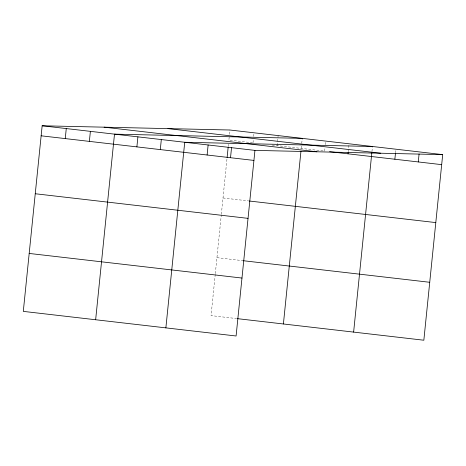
<?xml version="1.0" encoding="UTF-8"?>
<svg xmlns="http://www.w3.org/2000/svg" width="466" height="466" viewBox="0 0 466 466"><rect width="100%" height="100%" fill="white"/><g stroke="black" fill="none" stroke-linecap="round" stroke-linejoin="round"><path stroke-width="0.35" stroke-dasharray="2.33 1.75" d="M215.251 274.328L211.057 315.61L236.594 318.563M215.321 273.6L221.274 215.03M221.344 214.319L227.053 158.137M228.229 146.551L228.521 143.656M229.179 137.167L228.893 140.033L252.298 142.742M229.47 134.301L229.907 130.008M253.009 142.823L253.37 139.241M253.661 136.375L253.883 134.225M277.124 145.613L278.144 135.583M301.24 148.404L301.677 144.105M301.747 143.388L302.259 138.373M324.645 151.112L325.012 147.53M325.303 144.664L325.594 141.798M348.271 151.671L348.999 144.507M371.967 151.514L372.404 147.215M395.523 152.79L395.739 150.64M272.156 145.037L323.94 151.031M223.004 197.974L248.541 200.928M216.94 257.669L243.188 260.704"/><path stroke-width="0.7" d="M442.7 154.619L229.907 130.008L42.156 125.779L23.3 311.381L236.093 335.992L254.943 150.39L442.7 154.619L423.844 340.221L237.299 318.645M65.252 138.594L66.271 128.569M89.367 141.384L90.387 131.354M95.647 319.746L114.502 134.144L302.259 138.373M136.888 146.883L137.907 136.853M160.298 149.592L161.318 139.561M165.873 327.872L184.722 142.27L372.48 146.499M207.114 155.003L208.127 144.978M227.123 157.415L228.154 147.273M230.519 157.712L231.538 147.687M283.404 323.975L300.943 151.299M348.055 153.821L348.201 152.388M353.624 332.101L371.821 152.947M394.865 159.232L395.448 153.506M418.276 161.941L419.074 154.06M167.952 128.61L380.739 153.227M329.613 151.683L441.681 164.649M104.11 127.171L316.903 151.788M42.156 125.779L254.943 150.39M41.136 135.804L253.923 160.421M249.252 201.009L435.797 222.591M35.247 193.745L248.04 218.362M243.188 260.704L429.734 282.285M29.183 253.44L241.976 278.056"/></g></svg>
